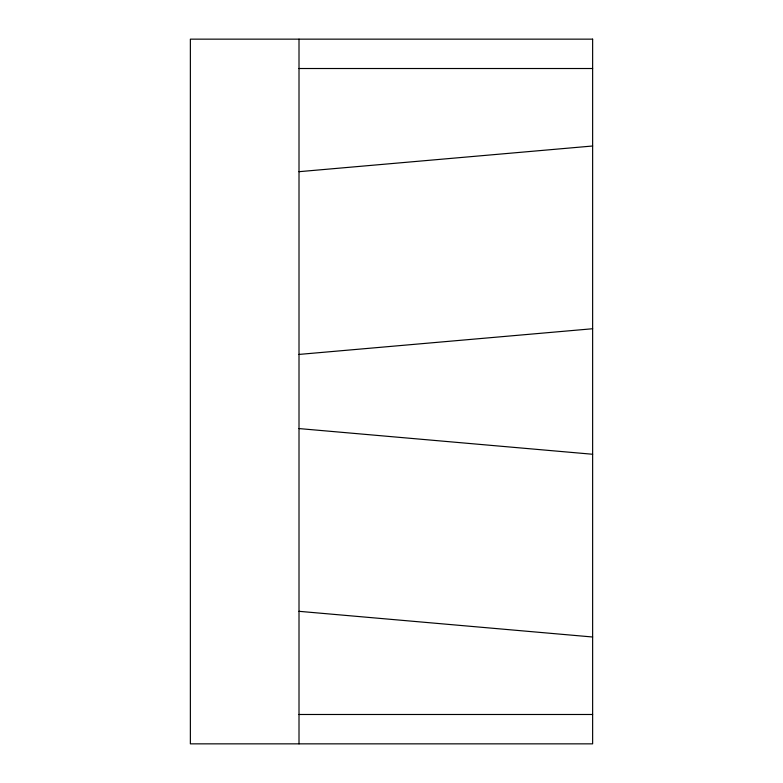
<?xml version="1.0" encoding="UTF-8"?>
<svg xmlns="http://www.w3.org/2000/svg" width="783" height="783" viewBox="0 0 783 783"><rect width="100%" height="100%" fill="white"/><g stroke="black" fill="none" stroke-linecap="round" stroke-linejoin="round"><path stroke-width="1.17" d="M299.008 171.683L592.633 146M299.008 354.425L592.633 328.743M299.008 68.513L592.633 68.513M299.008 714.487L592.633 714.487M299.008 428.575L592.633 454.257M299.008 611.317L592.633 637M299.008 39.15L299.008 743.85M592.633 39.15L190.367 39.15L190.367 743.85L592.633 743.85L592.633 39.15"/></g></svg>
